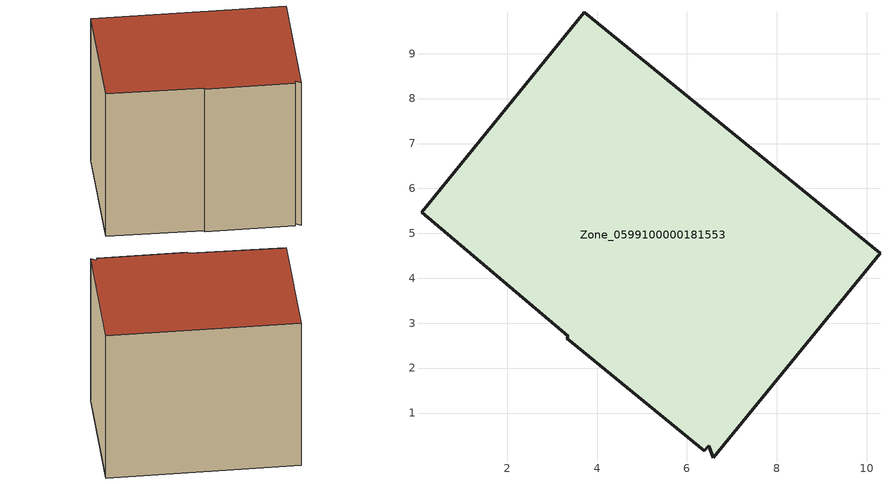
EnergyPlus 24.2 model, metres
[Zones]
Zone_0599100000181553
 floor ground (C_G): 6.39,0.17 3.32,2.66 3.36,2.71 0.09,5.47 3.71,9.92 10.3,4.56 6.58,0.01 6.48,0.27 z0
 wall outside (C_F): 6.58,0.01 10.3,4.56 3.71,9.92 0.09,5.47 3.36,2.71 3.32,2.66 6.39,0.17 6.48,0.27 6.58,0.01 z0:7.47
 roof outside (C_R): 3.32,2.66 6.39,0.17 6.48,0.27 6.58,0.01 10.3,4.56 3.71,9.92 0.09,5.47 3.36,2.71 z7.47
[BUILDING]
Pand.0599100000181553: North Axis=0; Terrain=City; Loads Convergence Tolerance Value=0.04; Temperature Convergence Tolerance Value=0.4; Solar Distribution=FullExterior; Maximum Number of Warmup Days=25; Minimum Number of Warmup Days=1
[Site:Location]
Rotterdam.The.Hague.AP_ZH_NLD Design_Conditions: Latitude=51.96; Longitude=4.45; Time Zone=1; Elevation=-4.5
[SITE:GROUNDTEMPERATURE:BUILDINGSURFACE]
18, 18, 18, 18, 18, 18, 18, 18, 18, 18, 18, 18
[MATERIAL] Thermal Absorptance=0.9; Solar Absorptance=0.7; Visible Absorptance=0.7
Name | Roughness | Thickness | Conductivity | Density | Specific Heat
G.TC.1946-1964 | MediumSmooth | 0.15 | 1 | 540 | 1210
F.TC.1946-1964 | Rough | 0.3 | 0.857143 | 1920 | 840
R.TC.1946-1964 | MediumRough | 0.2 | 0.235294 | 1500 | 1000
[CONSTRUCTION]
C_G: G.TC.1946-1964
C_F: F.TC.1946-1964
C_R: R.TC.1946-1964
[ZONE]
Zone_0599100000181553: Type=1; Multiplier=1; Ceiling Height=Autocalculate; Volume=Autocalculate; Floor Area=autocalculate; Part of Total Floor Area=Yes
[ZONEINFILTRATION:DESIGNFLOWRATE]
Infil_Zone_0599100000181553: Zone or ZoneList or Space or SpaceList=Zone_0599100000181553; Schedule=AlwaysOn; Design Flow Rate Calculation Method=Flow/Area; Flow Rate per Floor Area=0.003; Constant Term Coefficient=1; Temperature Term Coefficient=0; Velocity Term Coefficient=0; Velocity Squared Term Coefficient=0
[HVACTEMPLATE:ZONE:IDEALLOADSAIRSYSTEM]
Zone_0599100000181553: Maximum Heating Supply Air Temperature=50; Minimum Cooling Supply Air Temperature=13; Maximum Heating Supply Air Humidity Ratio=0.0156; Minimum Cooling Supply Air Humidity Ratio=0.0077; Heating Limit=NoLimit; Cooling Limit=NoLimit; Dehumidification Control Type=ConstantSensibleHeatRatio; Cooling Sensible Heat Ratio=0.7; Dehumidification Setpoint=60; Humidification Control Type=None; Humidification Setpoint=30; Outdoor Air Method=None; Outdoor Air Flow Rate per Person=0.00944; Outdoor Air Flow Rate per Zone Floor Area=0; Outdoor Air Flow Rate per Zone=0; Demand Controlled Ventilation Type=None; Outdoor Air Economizer Type=NoEconomizer; Heat Recovery Type=None; Sensible Heat Recovery Effectiveness=0.7; Latent Heat Recovery Effectiveness=0.65
[ZONECONTROL:THERMOSTAT]
ThermostatControl_Zone_0599100000181553: Zone or ZoneList=Zone_0599100000181553; Control Type Schedule=DualSetpointControlType; Control 1=Thermostat_Zone_0599100000181553; Temperature Difference Between Cutout And Setpoint=0
[THERMOSTATSETPOINT:DUALSETPOINT]
Thermostat_Zone_0599100000181553: Heating Setpoint Temperature Schedule=HeatingSetpoint_Zone_0599100000181553; Cooling Setpoint Temperature Schedule=CoolingSetpoint_Zone_0599100000181553
[SCHEDULE:COMPACT]
HeatingSetpoint_Zone_0599100000181553: Through: 12/31, For: AllDays, Until: 24:00, 21
CoolingSetpoint_Zone_0599100000181553: Through: 12/31, For: AllDays, Until: 24:00, 24
DualSetpointControlType: Through: 12/31, For: AllDays, Until: 24:00, 4
AlwaysOn: Through: 12/31, For: AllDays, Until: 24:00, 1
